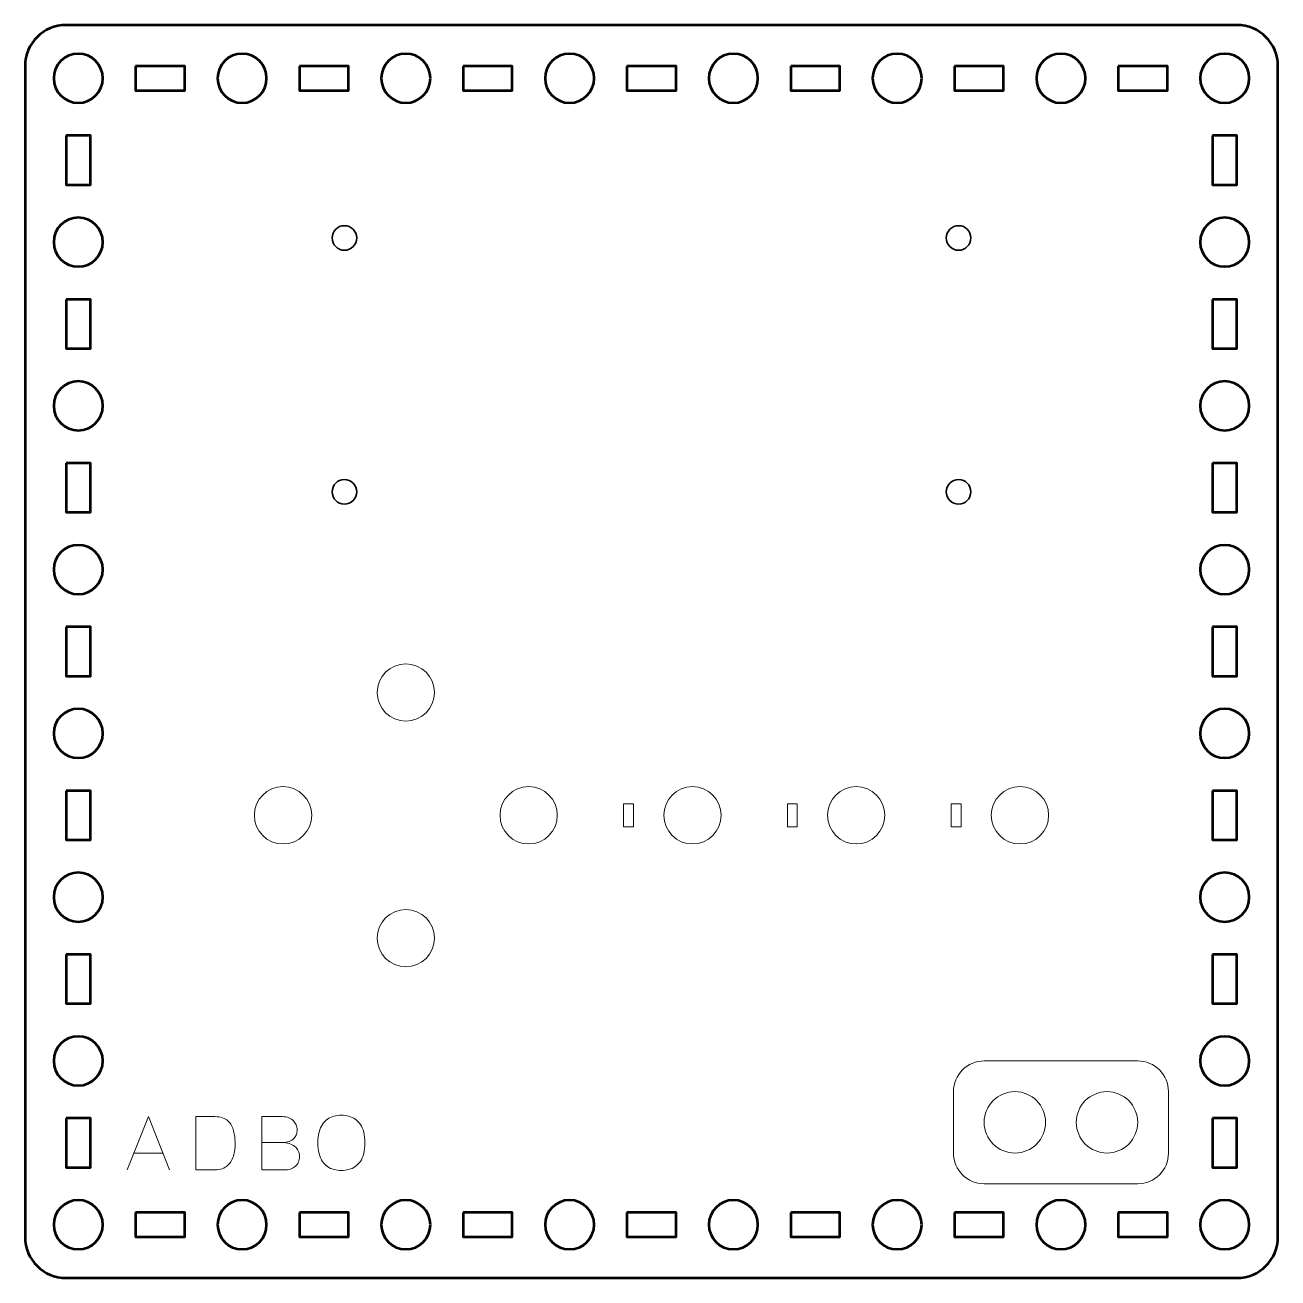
# Model space of a CAD drawing. Header units: centimetres. Extents: x -64.7 to 31.2, y -38.5 to 7.
# Drawn here: x -3.15 to 12.15, y -22.5 to -7.2 of the extents above; entities that cross this region are included whole.
import ezdxf

# ---------------------------------------------------------------- set-up
doc = ezdxf.new("R2010")
doc.units = ezdxf.units.CM
doc.header["$MEASUREMENT"] = 0
doc.layers.add('Layer 1', color=7, linetype='Continuous')

msp = doc.modelspace()

# ---------------------------------------------------------------- linework, layer by layer
at = {"layer": 'Layer 1', "color": 250, "lineweight": 20}
for points in [[(4.16, -16.99), (4.28, -16.99), (4.28, -16.71), (4.16, -16.71), (4.16, -16.99)], [(6.16, -16.99), (6.28, -16.99), (6.28, -16.71), (6.16, -16.71), (6.16, -16.99)], [(8.16, -16.99), (8.28, -16.99), (8.28, -16.71), (8.16, -16.71), (8.16, -16.99)]]:
    msp.add_lwpolyline(points, close=True, dxfattribs=at)
for centre in [(1.5, -15.35), (0, -16.85), (3, -16.85), (5, -16.85), (7, -16.85), (9, -16.85), (1.5, -18.35)]:
    msp.add_ellipse(centre, major_axis=(0, 0.35), ratio=1, dxfattribs=at)
at = {"layer": 'Layer 1', "lineweight": 53}
for points, knots in [([(-2.64994, -7.19996), (-2.64994, -7.19996), (11.64994, -7.19996), (11.64994, -7.19996), (11.64994, -7.19996), (11.92708, -7.19996), (12.15004, -7.42306), (12.15004, -7.70006), (12.15004, -7.70006), (12.15004, -7.70006), (12.15004, -21.99994), (12.15004, -21.99994), (12.15004, -21.99994), (12.15004, -22.27708), (11.92708, -22.50004), (11.64994, -22.50004), (11.64994, -22.50004), (11.64994, -22.50004), (-2.64994, -22.50004), (-2.64994, -22.50004), (-2.64994, -22.50004), (-2.92694, -22.50004), (-3.15004, -22.27708), (-3.15004, -21.99994), (-3.15004, -21.99994), (-3.15004, -21.99994), (-3.15004, -7.70006), (-3.15004, -7.70006), (-3.15004, -7.70006), (-3.15004, -7.42306), (-2.92694, -7.19996), (-2.64994, -7.19996)], [0, 0, 0, 0, 0.125, 0.125, 0.125, 0.125, 0.25, 0.25, 0.25, 0.25, 0.375, 0.375, 0.375, 0.375, 0.5, 0.5, 0.5, 0.5, 0.625, 0.625, 0.625, 0.625, 0.75, 0.75, 0.75, 0.75, 0.875, 0.875, 0.875, 0.875, 1, 1, 1, 1]), ([(-2.20001, -7.84999), (-2.20001, -8.01576), (-2.33424, -8.14999), (-2.50001, -8.14999), (-2.50001, -8.14999), (-2.66567, -8.14999), (-2.80001, -8.01576), (-2.80001, -7.84999), (-2.80001, -7.84999), (-2.80001, -7.68432), (-2.66567, -7.54999), (-2.50001, -7.54999), (-2.50001, -7.54999), (-2.33424, -7.54999), (-2.20001, -7.68432), (-2.20001, -7.84999)], [0, 0, 0, 0, 0.25, 0.25, 0.25, 0.25, 0.5, 0.5, 0.5, 0.5, 0.75, 0.75, 0.75, 0.75, 1, 1, 1, 1]), ([(-0.19993, -7.84999), (-0.19993, -8.01576), (-0.33431, -8.14999), (-0.49994, -8.14999), (-0.49994, -8.14999), (-0.66571, -8.14999), (-0.79994, -8.01576), (-0.79994, -7.84999), (-0.79994, -7.84999), (-0.79994, -7.68432), (-0.66571, -7.54999), (-0.49994, -7.54999), (-0.49994, -7.54999), (-0.33431, -7.54999), (-0.19993, -7.68432), (-0.19993, -7.84999)], [0, 0, 0, 0, 0.25, 0.25, 0.25, 0.25, 0.5, 0.5, 0.5, 0.5, 0.75, 0.75, 0.75, 0.75, 1, 1, 1, 1]), ([(1.8, -7.84999), (1.8, -8.01576), (1.66566, -8.14999), (1.5, -8.14999), (1.5, -8.14999), (1.33437, -8.14999), (1.19999, -8.01576), (1.19999, -7.84999), (1.19999, -7.84999), (1.19999, -7.68432), (1.33437, -7.54999), (1.5, -7.54999), (1.5, -7.54999), (1.66566, -7.54999), (1.8, -7.68432), (1.8, -7.84999)], [0, 0, 0, 0, 0.25, 0.25, 0.25, 0.25, 0.5, 0.5, 0.5, 0.5, 0.75, 0.75, 0.75, 0.75, 1, 1, 1, 1]), ([(3.79997, -7.84999), (3.79997, -8.01576), (3.66573, -8.14999), (3.49996, -8.14999), (3.49996, -8.14999), (3.3343, -8.14999), (3.19996, -8.01576), (3.19996, -7.84999), (3.19996, -7.84999), (3.19996, -7.68432), (3.3343, -7.54999), (3.49996, -7.54999), (3.49996, -7.54999), (3.66573, -7.54999), (3.79997, -7.68432), (3.79997, -7.84999)], [0, 0, 0, 0, 0.25, 0.25, 0.25, 0.25, 0.5, 0.5, 0.5, 0.5, 0.75, 0.75, 0.75, 0.75, 1, 1, 1, 1]), ([(5.80004, -7.84999), (5.80004, -8.01576), (5.66567, -8.14999), (5.50004, -8.14999), (5.50004, -8.14999), (5.33427, -8.14999), (5.20004, -8.01576), (5.20004, -7.84999), (5.20004, -7.84999), (5.20004, -7.68432), (5.33427, -7.54999), (5.50004, -7.54999), (5.50004, -7.54999), (5.66567, -7.54999), (5.80004, -7.68432), (5.80004, -7.84999)], [0, 0, 0, 0, 0.25, 0.25, 0.25, 0.25, 0.5, 0.5, 0.5, 0.5, 0.75, 0.75, 0.75, 0.75, 1, 1, 1, 1]), ([(7.79997, -7.84999), (7.79997, -8.01576), (7.66563, -8.14999), (7.50001, -8.14999), (7.50001, -8.14999), (7.33434, -8.14999), (7.2, -8.01576), (7.2, -7.84999), (7.2, -7.84999), (7.2, -7.68432), (7.33434, -7.54999), (7.50001, -7.54999), (7.50001, -7.54999), (7.66563, -7.54999), (7.79997, -7.68432), (7.79997, -7.84999)], [0, 0, 0, 0, 0.25, 0.25, 0.25, 0.25, 0.5, 0.5, 0.5, 0.5, 0.75, 0.75, 0.75, 0.75, 1, 1, 1, 1]), ([(9.80008, -7.84999), (9.80008, -8.01576), (9.66571, -8.14999), (9.50008, -8.14999), (9.50008, -8.14999), (9.33431, -8.14999), (9.20008, -8.01576), (9.20008, -7.84999), (9.20008, -7.84999), (9.20008, -7.68432), (9.33431, -7.54999), (9.50008, -7.54999), (9.50008, -7.54999), (9.66571, -7.54999), (9.80008, -7.68432), (9.80008, -7.84999)], [0, 0, 0, 0, 0.25, 0.25, 0.25, 0.25, 0.5, 0.5, 0.5, 0.5, 0.75, 0.75, 0.75, 0.75, 1, 1, 1, 1]), ([(11.80001, -7.84999), (11.80001, -8.01576), (11.66568, -8.14999), (11.50001, -8.14999), (11.50001, -8.14999), (11.33438, -8.14999), (11.20001, -8.01576), (11.20001, -7.84999), (11.20001, -7.84999), (11.20001, -7.68432), (11.33438, -7.54999), (11.50001, -7.54999), (11.50001, -7.54999), (11.66568, -7.54999), (11.80001, -7.68432), (11.80001, -7.84999)], [0, 0, 0, 0, 0.25, 0.25, 0.25, 0.25, 0.5, 0.5, 0.5, 0.5, 0.75, 0.75, 0.75, 0.75, 1, 1, 1, 1]), ([(-1.79999, -7.70006), (-1.79999, -7.70006), (-1.19999, -7.70006), (-1.19999, -7.70006), (-1.19999, -7.70006), (-1.19999, -7.70006), (-1.19999, -8.00006), (-1.19999, -8.00006), (-1.19999, -8.00006), (-1.19999, -8.00006), (-1.79999, -8.00006), (-1.79999, -8.00006), (-1.79999, -8.00006), (-1.79999, -8.00006), (-1.79999, -7.70006), (-1.79999, -7.70006)], [0, 0, 0, 0, 0.25, 0.25, 0.25, 0.25, 0.5, 0.5, 0.5, 0.5, 0.75, 0.75, 0.75, 0.75, 1, 1, 1, 1]), ([(0.19997, -7.70006), (0.19997, -7.70006), (0.79998, -7.70006), (0.79998, -7.70006), (0.79998, -7.70006), (0.79998, -7.70006), (0.79998, -8.00006), (0.79998, -8.00006), (0.79998, -8.00006), (0.79998, -8.00006), (0.19997, -8.00006), (0.19997, -8.00006), (0.19997, -8.00006), (0.19997, -8.00006), (0.19997, -7.70006), (0.19997, -7.70006)], [0, 0, 0, 0, 0.25, 0.25, 0.25, 0.25, 0.5, 0.5, 0.5, 0.5, 0.75, 0.75, 0.75, 0.75, 1, 1, 1, 1]), ([(2.20005, -7.70006), (2.20005, -7.70006), (2.80005, -7.70006), (2.80005, -7.70006), (2.80005, -7.70006), (2.80005, -7.70006), (2.80005, -8.00006), (2.80005, -8.00006), (2.80005, -8.00006), (2.80005, -8.00006), (2.20005, -8.00006), (2.20005, -8.00006), (2.20005, -8.00006), (2.20005, -8.00006), (2.20005, -7.70006), (2.20005, -7.70006)], [0, 0, 0, 0, 0.25, 0.25, 0.25, 0.25, 0.5, 0.5, 0.5, 0.5, 0.75, 0.75, 0.75, 0.75, 1, 1, 1, 1]), ([(4.20002, -7.70006), (4.20002, -7.70006), (4.80002, -7.70006), (4.80002, -7.70006), (4.80002, -7.70006), (4.80002, -7.70006), (4.80002, -8.00006), (4.80002, -8.00006), (4.80002, -8.00006), (4.80002, -8.00006), (4.20002, -8.00006), (4.20002, -8.00006), (4.20002, -8.00006), (4.20002, -8.00006), (4.20002, -7.70006), (4.20002, -7.70006)], [0, 0, 0, 0, 0.25, 0.25, 0.25, 0.25, 0.5, 0.5, 0.5, 0.5, 0.75, 0.75, 0.75, 0.75, 1, 1, 1, 1]), ([(6.19995, -7.70006), (6.19995, -7.70006), (6.79995, -7.70006), (6.79995, -7.70006), (6.79995, -7.70006), (6.79995, -7.70006), (6.79995, -8.00006), (6.79995, -8.00006), (6.79995, -8.00006), (6.79995, -8.00006), (6.19995, -8.00006), (6.19995, -8.00006), (6.19995, -8.00006), (6.19995, -8.00006), (6.19995, -7.70006), (6.19995, -7.70006)], [0, 0, 0, 0, 0.25, 0.25, 0.25, 0.25, 0.5, 0.5, 0.5, 0.5, 0.75, 0.75, 0.75, 0.75, 1, 1, 1, 1]), ([(8.20002, -7.70006), (8.20002, -7.70006), (8.80003, -7.70006), (8.80003, -7.70006), (8.80003, -7.70006), (8.80003, -7.70006), (8.80003, -8.00006), (8.80003, -8.00006), (8.80003, -8.00006), (8.80003, -8.00006), (8.20002, -8.00006), (8.20002, -8.00006), (8.20002, -8.00006), (8.20002, -8.00006), (8.20002, -7.70006), (8.20002, -7.70006)], [0, 0, 0, 0, 0.25, 0.25, 0.25, 0.25, 0.5, 0.5, 0.5, 0.5, 0.75, 0.75, 0.75, 0.75, 1, 1, 1, 1]), ([(10.19999, -7.70006), (10.19999, -7.70006), (10.79999, -7.70006), (10.79999, -7.70006), (10.79999, -7.70006), (10.79999, -7.70006), (10.79999, -8.00006), (10.79999, -8.00006), (10.79999, -8.00006), (10.79999, -8.00006), (10.19999, -8.00006), (10.19999, -8.00006), (10.19999, -8.00006), (10.19999, -8.00006), (10.19999, -7.70006), (10.19999, -7.70006)], [0, 0, 0, 0, 0.25, 0.25, 0.25, 0.25, 0.5, 0.5, 0.5, 0.5, 0.75, 0.75, 0.75, 0.75, 1, 1, 1, 1]), ([(-2.64994, -8.55001), (-2.64994, -8.55001), (-2.34994, -8.55001), (-2.34994, -8.55001), (-2.34994, -8.55001), (-2.34994, -8.55001), (-2.34994, -9.15001), (-2.34994, -9.15001), (-2.34994, -9.15001), (-2.34994, -9.15001), (-2.64994, -9.15001), (-2.64994, -9.15001), (-2.64994, -9.15001), (-2.64994, -9.15001), (-2.64994, -8.55001), (-2.64994, -8.55001)], [0, 0, 0, 0, 0.25, 0.25, 0.25, 0.25, 0.5, 0.5, 0.5, 0.5, 0.75, 0.75, 0.75, 0.75, 1, 1, 1, 1]), ([(11.34994, -8.55001), (11.34994, -8.55001), (11.64994, -8.55001), (11.64994, -8.55001), (11.64994, -8.55001), (11.64994, -8.55001), (11.64994, -9.15001), (11.64994, -9.15001), (11.64994, -9.15001), (11.64994, -9.15001), (11.34994, -9.15001), (11.34994, -9.15001), (11.34994, -9.15001), (11.34994, -9.15001), (11.34994, -8.55001), (11.34994, -8.55001)], [0, 0, 0, 0, 0.25, 0.25, 0.25, 0.25, 0.5, 0.5, 0.5, 0.5, 0.75, 0.75, 0.75, 0.75, 1, 1, 1, 1]), ([(-2.20001, -9.85006), (-2.20001, -10.01569), (-2.33424, -10.15006), (-2.50001, -10.15006), (-2.50001, -10.15006), (-2.66567, -10.15006), (-2.80001, -10.01569), (-2.80001, -9.85006), (-2.80001, -9.85006), (-2.80001, -9.68429), (-2.66567, -9.55006), (-2.50001, -9.55006), (-2.50001, -9.55006), (-2.33424, -9.55006), (-2.20001, -9.68429), (-2.20001, -9.85006)], [0, 0, 0, 0, 0.25, 0.25, 0.25, 0.25, 0.5, 0.5, 0.5, 0.5, 0.75, 0.75, 0.75, 0.75, 1, 1, 1, 1]), ([(11.80001, -9.85006), (11.80001, -10.01569), (11.66568, -10.15006), (11.50001, -10.15006), (11.50001, -10.15006), (11.33438, -10.15006), (11.20001, -10.01569), (11.20001, -9.85006), (11.20001, -9.85006), (11.20001, -9.68429), (11.33438, -9.55006), (11.50001, -9.55006), (11.50001, -9.55006), (11.66568, -9.55006), (11.80001, -9.68429), (11.80001, -9.85006)], [0, 0, 0, 0, 0.25, 0.25, 0.25, 0.25, 0.5, 0.5, 0.5, 0.5, 0.75, 0.75, 0.75, 0.75, 1, 1, 1, 1]), ([(-2.64994, -10.54997), (-2.64994, -10.54997), (-2.34994, -10.54997), (-2.34994, -10.54997), (-2.34994, -10.54997), (-2.34994, -10.54997), (-2.34994, -11.14998), (-2.34994, -11.14998), (-2.34994, -11.14998), (-2.34994, -11.14998), (-2.64994, -11.14998), (-2.64994, -11.14998), (-2.64994, -11.14998), (-2.64994, -11.14998), (-2.64994, -10.54997), (-2.64994, -10.54997)], [0, 0, 0, 0, 0.25, 0.25, 0.25, 0.25, 0.5, 0.5, 0.5, 0.5, 0.75, 0.75, 0.75, 0.75, 1, 1, 1, 1]), ([(11.34994, -10.54997), (11.34994, -10.54997), (11.64994, -10.54997), (11.64994, -10.54997), (11.64994, -10.54997), (11.64994, -10.54997), (11.64994, -11.14998), (11.64994, -11.14998), (11.64994, -11.14998), (11.64994, -11.14998), (11.34994, -11.14998), (11.34994, -11.14998), (11.34994, -11.14998), (11.34994, -11.14998), (11.34994, -10.54997), (11.34994, -10.54997)], [0, 0, 0, 0, 0.25, 0.25, 0.25, 0.25, 0.5, 0.5, 0.5, 0.5, 0.75, 0.75, 0.75, 0.75, 1, 1, 1, 1]), ([(-2.20001, -11.85), (-2.20001, -12.01566), (-2.33424, -12.15), (-2.50001, -12.15), (-2.50001, -12.15), (-2.66567, -12.15), (-2.80001, -12.01566), (-2.80001, -11.85), (-2.80001, -11.85), (-2.80001, -11.68437), (-2.66567, -11.54999), (-2.50001, -11.54999), (-2.50001, -11.54999), (-2.33424, -11.54999), (-2.20001, -11.68437), (-2.20001, -11.85)], [0, 0, 0, 0, 0.25, 0.25, 0.25, 0.25, 0.5, 0.5, 0.5, 0.5, 0.75, 0.75, 0.75, 0.75, 1, 1, 1, 1]), ([(11.80001, -11.85), (11.80001, -12.01566), (11.66568, -12.15), (11.50001, -12.15), (11.50001, -12.15), (11.33438, -12.15), (11.20001, -12.01566), (11.20001, -11.85), (11.20001, -11.85), (11.20001, -11.68437), (11.33438, -11.54999), (11.50001, -11.54999), (11.50001, -11.54999), (11.66568, -11.54999), (11.80001, -11.68437), (11.80001, -11.85)], [0, 0, 0, 0, 0.25, 0.25, 0.25, 0.25, 0.5, 0.5, 0.5, 0.5, 0.75, 0.75, 0.75, 0.75, 1, 1, 1, 1]), ([(-2.64994, -12.55005), (-2.64994, -12.55005), (-2.34994, -12.55005), (-2.34994, -12.55005), (-2.34994, -12.55005), (-2.34994, -12.55005), (-2.34994, -13.15005), (-2.34994, -13.15005), (-2.34994, -13.15005), (-2.34994, -13.15005), (-2.64994, -13.15005), (-2.64994, -13.15005), (-2.64994, -13.15005), (-2.64994, -13.15005), (-2.64994, -12.55005), (-2.64994, -12.55005)], [0, 0, 0, 0, 0.25, 0.25, 0.25, 0.25, 0.5, 0.5, 0.5, 0.5, 0.75, 0.75, 0.75, 0.75, 1, 1, 1, 1]), ([(11.34994, -12.55005), (11.34994, -12.55005), (11.64994, -12.55005), (11.64994, -12.55005), (11.64994, -12.55005), (11.64994, -12.55005), (11.64994, -13.15005), (11.64994, -13.15005), (11.64994, -13.15005), (11.64994, -13.15005), (11.34994, -13.15005), (11.34994, -13.15005), (11.34994, -13.15005), (11.34994, -13.15005), (11.34994, -12.55005), (11.34994, -12.55005)], [0, 0, 0, 0, 0.25, 0.25, 0.25, 0.25, 0.5, 0.5, 0.5, 0.5, 0.75, 0.75, 0.75, 0.75, 1, 1, 1, 1]), ([(-2.20001, -13.84996), (-2.20001, -14.01573), (-2.33424, -14.14997), (-2.50001, -14.14997), (-2.50001, -14.14997), (-2.66567, -14.14997), (-2.80001, -14.01573), (-2.80001, -13.84996), (-2.80001, -13.84996), (-2.80001, -13.6843), (-2.66567, -13.54996), (-2.50001, -13.54996), (-2.50001, -13.54996), (-2.33424, -13.54996), (-2.20001, -13.6843), (-2.20001, -13.84996)], [0, 0, 0, 0, 0.25, 0.25, 0.25, 0.25, 0.5, 0.5, 0.5, 0.5, 0.75, 0.75, 0.75, 0.75, 1, 1, 1, 1]), ([(11.80001, -13.84996), (11.80001, -14.01573), (11.66568, -14.14997), (11.50001, -14.14997), (11.50001, -14.14997), (11.33438, -14.14997), (11.20001, -14.01573), (11.20001, -13.84996), (11.20001, -13.84996), (11.20001, -13.6843), (11.33438, -13.54996), (11.50001, -13.54996), (11.50001, -13.54996), (11.66568, -13.54996), (11.80001, -13.6843), (11.80001, -13.84996)], [0, 0, 0, 0, 0.25, 0.25, 0.25, 0.25, 0.5, 0.5, 0.5, 0.5, 0.75, 0.75, 0.75, 0.75, 1, 1, 1, 1]), ([(-2.64994, -14.55002), (-2.64994, -14.55002), (-2.34994, -14.55002), (-2.34994, -14.55002), (-2.34994, -14.55002), (-2.34994, -14.55002), (-2.34994, -15.15002), (-2.34994, -15.15002), (-2.34994, -15.15002), (-2.34994, -15.15002), (-2.64994, -15.15002), (-2.64994, -15.15002), (-2.64994, -15.15002), (-2.64994, -15.15002), (-2.64994, -14.55002), (-2.64994, -14.55002)], [0, 0, 0, 0, 0.25, 0.25, 0.25, 0.25, 0.5, 0.5, 0.5, 0.5, 0.75, 0.75, 0.75, 0.75, 1, 1, 1, 1]), ([(11.34994, -14.55002), (11.34994, -14.55002), (11.64994, -14.55002), (11.64994, -14.55002), (11.64994, -14.55002), (11.64994, -14.55002), (11.64994, -15.15002), (11.64994, -15.15002), (11.64994, -15.15002), (11.64994, -15.15002), (11.34994, -15.15002), (11.34994, -15.15002), (11.34994, -15.15002), (11.34994, -15.15002), (11.34994, -14.55002), (11.34994, -14.55002)], [0, 0, 0, 0, 0.25, 0.25, 0.25, 0.25, 0.5, 0.5, 0.5, 0.5, 0.75, 0.75, 0.75, 0.75, 1, 1, 1, 1]), ([(-2.20001, -15.85004), (-2.20001, -16.01567), (-2.33424, -16.15004), (-2.50001, -16.15004), (-2.50001, -16.15004), (-2.66567, -16.15004), (-2.80001, -16.01567), (-2.80001, -15.85004), (-2.80001, -15.85004), (-2.80001, -15.68427), (-2.66567, -15.55003), (-2.50001, -15.55003), (-2.50001, -15.55003), (-2.33424, -15.55003), (-2.20001, -15.68427), (-2.20001, -15.85004)], [0, 0, 0, 0, 0.25, 0.25, 0.25, 0.25, 0.5, 0.5, 0.5, 0.5, 0.75, 0.75, 0.75, 0.75, 1, 1, 1, 1]), ([(11.80001, -15.85004), (11.80001, -16.01567), (11.66568, -16.15004), (11.50001, -16.15004), (11.50001, -16.15004), (11.33438, -16.15004), (11.20001, -16.01567), (11.20001, -15.85004), (11.20001, -15.85004), (11.20001, -15.68427), (11.33438, -15.55003), (11.50001, -15.55003), (11.50001, -15.55003), (11.66568, -15.55003), (11.80001, -15.68427), (11.80001, -15.85004)], [0, 0, 0, 0, 0.25, 0.25, 0.25, 0.25, 0.5, 0.5, 0.5, 0.5, 0.75, 0.75, 0.75, 0.75, 1, 1, 1, 1]), ([(-2.64994, -16.54995), (-2.64994, -16.54995), (-2.34994, -16.54995), (-2.34994, -16.54995), (-2.34994, -16.54995), (-2.34994, -16.54995), (-2.34994, -17.14995), (-2.34994, -17.14995), (-2.34994, -17.14995), (-2.34994, -17.14995), (-2.64994, -17.14995), (-2.64994, -17.14995), (-2.64994, -17.14995), (-2.64994, -17.14995), (-2.64994, -16.54995), (-2.64994, -16.54995)], [0, 0, 0, 0, 0.25, 0.25, 0.25, 0.25, 0.5, 0.5, 0.5, 0.5, 0.75, 0.75, 0.75, 0.75, 1, 1, 1, 1]), ([(11.34994, -16.54995), (11.34994, -16.54995), (11.64994, -16.54995), (11.64994, -16.54995), (11.64994, -16.54995), (11.64994, -16.54995), (11.64994, -17.14995), (11.64994, -17.14995), (11.64994, -17.14995), (11.64994, -17.14995), (11.34994, -17.14995), (11.34994, -17.14995), (11.34994, -17.14995), (11.34994, -17.14995), (11.34994, -16.54995), (11.34994, -16.54995)], [0, 0, 0, 0, 0.25, 0.25, 0.25, 0.25, 0.5, 0.5, 0.5, 0.5, 0.75, 0.75, 0.75, 0.75, 1, 1, 1, 1]), ([(-2.20001, -17.85), (-2.20001, -18.01563), (-2.33424, -18.14997), (-2.50001, -18.14997), (-2.50001, -18.14997), (-2.66567, -18.14997), (-2.80001, -18.01563), (-2.80001, -17.85), (-2.80001, -17.85), (-2.80001, -17.68434), (-2.66567, -17.55), (-2.50001, -17.55), (-2.50001, -17.55), (-2.33424, -17.55), (-2.20001, -17.68434), (-2.20001, -17.85)], [0, 0, 0, 0, 0.25, 0.25, 0.25, 0.25, 0.5, 0.5, 0.5, 0.5, 0.75, 0.75, 0.75, 0.75, 1, 1, 1, 1]), ([(11.80001, -17.85), (11.80001, -18.01563), (11.66568, -18.14997), (11.50001, -18.14997), (11.50001, -18.14997), (11.33438, -18.14997), (11.20001, -18.01563), (11.20001, -17.85), (11.20001, -17.85), (11.20001, -17.68434), (11.33438, -17.55), (11.50001, -17.55), (11.50001, -17.55), (11.66568, -17.55), (11.80001, -17.68434), (11.80001, -17.85)], [0, 0, 0, 0, 0.25, 0.25, 0.25, 0.25, 0.5, 0.5, 0.5, 0.5, 0.75, 0.75, 0.75, 0.75, 1, 1, 1, 1]), ([(-2.64994, -18.55002), (-2.64994, -18.55002), (-2.34994, -18.55002), (-2.34994, -18.55002), (-2.34994, -18.55002), (-2.34994, -18.55002), (-2.34994, -19.15003), (-2.34994, -19.15003), (-2.34994, -19.15003), (-2.34994, -19.15003), (-2.64994, -19.15003), (-2.64994, -19.15003), (-2.64994, -19.15003), (-2.64994, -19.15003), (-2.64994, -18.55002), (-2.64994, -18.55002)], [0, 0, 0, 0, 0.25, 0.25, 0.25, 0.25, 0.5, 0.5, 0.5, 0.5, 0.75, 0.75, 0.75, 0.75, 1, 1, 1, 1]), ([(11.34994, -18.55002), (11.34994, -18.55002), (11.64994, -18.55002), (11.64994, -18.55002), (11.64994, -18.55002), (11.64994, -18.55002), (11.64994, -19.15003), (11.64994, -19.15003), (11.64994, -19.15003), (11.64994, -19.15003), (11.34994, -19.15003), (11.34994, -19.15003), (11.34994, -19.15003), (11.34994, -19.15003), (11.34994, -18.55002), (11.34994, -18.55002)], [0, 0, 0, 0, 0.25, 0.25, 0.25, 0.25, 0.5, 0.5, 0.5, 0.5, 0.75, 0.75, 0.75, 0.75, 1, 1, 1, 1]), ([(-2.20001, -19.85008), (-2.20001, -20.01571), (-2.33424, -20.15008), (-2.50001, -20.15008), (-2.50001, -20.15008), (-2.66567, -20.15008), (-2.80001, -20.01571), (-2.80001, -19.85008), (-2.80001, -19.85008), (-2.80001, -19.68431), (-2.66567, -19.55008), (-2.50001, -19.55008), (-2.50001, -19.55008), (-2.33424, -19.55008), (-2.20001, -19.68431), (-2.20001, -19.85008)], [0, 0, 0, 0, 0.25, 0.25, 0.25, 0.25, 0.5, 0.5, 0.5, 0.5, 0.75, 0.75, 0.75, 0.75, 1, 1, 1, 1]), ([(11.80001, -19.85008), (11.80001, -20.01571), (11.66568, -20.15008), (11.50001, -20.15008), (11.50001, -20.15008), (11.33438, -20.15008), (11.20001, -20.01571), (11.20001, -19.85008), (11.20001, -19.85008), (11.20001, -19.68431), (11.33438, -19.55008), (11.50001, -19.55008), (11.50001, -19.55008), (11.66568, -19.55008), (11.80001, -19.68431), (11.80001, -19.85008)], [0, 0, 0, 0, 0.25, 0.25, 0.25, 0.25, 0.5, 0.5, 0.5, 0.5, 0.75, 0.75, 0.75, 0.75, 1, 1, 1, 1]), ([(-2.64994, -20.54999), (-2.64994, -20.54999), (-2.34994, -20.54999), (-2.34994, -20.54999), (-2.34994, -20.54999), (-2.34994, -20.54999), (-2.34994, -21.14999), (-2.34994, -21.14999), (-2.34994, -21.14999), (-2.34994, -21.14999), (-2.64994, -21.14999), (-2.64994, -21.14999), (-2.64994, -21.14999), (-2.64994, -21.14999), (-2.64994, -20.54999), (-2.64994, -20.54999)], [0, 0, 0, 0, 0.25, 0.25, 0.25, 0.25, 0.5, 0.5, 0.5, 0.5, 0.75, 0.75, 0.75, 0.75, 1, 1, 1, 1]), ([(11.34994, -20.54999), (11.34994, -20.54999), (11.64994, -20.54999), (11.64994, -20.54999), (11.64994, -20.54999), (11.64994, -20.54999), (11.64994, -21.14999), (11.64994, -21.14999), (11.64994, -21.14999), (11.64994, -21.14999), (11.34994, -21.14999), (11.34994, -21.14999), (11.34994, -21.14999), (11.34994, -21.14999), (11.34994, -20.54999), (11.34994, -20.54999)], [0, 0, 0, 0, 0.25, 0.25, 0.25, 0.25, 0.5, 0.5, 0.5, 0.5, 0.75, 0.75, 0.75, 0.75, 1, 1, 1, 1]), ([(-2.20001, -21.85001), (-2.20001, -22.01567), (-2.33424, -22.15001), (-2.50001, -22.15001), (-2.50001, -22.15001), (-2.66567, -22.15001), (-2.80001, -22.01567), (-2.80001, -21.85001), (-2.80001, -21.85001), (-2.80001, -21.68438), (-2.66567, -21.55001), (-2.50001, -21.55001), (-2.50001, -21.55001), (-2.33424, -21.55001), (-2.20001, -21.68438), (-2.20001, -21.85001)], [0, 0, 0, 0, 0.25, 0.25, 0.25, 0.25, 0.5, 0.5, 0.5, 0.5, 0.75, 0.75, 0.75, 0.75, 1, 1, 1, 1]), ([(-0.19993, -21.85001), (-0.19993, -22.01567), (-0.33431, -22.15001), (-0.49994, -22.15001), (-0.49994, -22.15001), (-0.66571, -22.15001), (-0.79994, -22.01567), (-0.79994, -21.85001), (-0.79994, -21.85001), (-0.79994, -21.68438), (-0.66571, -21.55001), (-0.49994, -21.55001), (-0.49994, -21.55001), (-0.33431, -21.55001), (-0.19993, -21.68438), (-0.19993, -21.85001)], [0, 0, 0, 0, 0.25, 0.25, 0.25, 0.25, 0.5, 0.5, 0.5, 0.5, 0.75, 0.75, 0.75, 0.75, 1, 1, 1, 1]), ([(1.8, -21.85001), (1.8, -22.01567), (1.66566, -22.15001), (1.5, -22.15001), (1.5, -22.15001), (1.33437, -22.15001), (1.19999, -22.01567), (1.19999, -21.85001), (1.19999, -21.85001), (1.19999, -21.68438), (1.33437, -21.55001), (1.5, -21.55001), (1.5, -21.55001), (1.66566, -21.55001), (1.8, -21.68438), (1.8, -21.85001)], [0, 0, 0, 0, 0.25, 0.25, 0.25, 0.25, 0.5, 0.5, 0.5, 0.5, 0.75, 0.75, 0.75, 0.75, 1, 1, 1, 1]), ([(3.79997, -21.85001), (3.79997, -22.01567), (3.66573, -22.15001), (3.49996, -22.15001), (3.49996, -22.15001), (3.3343, -22.15001), (3.19996, -22.01567), (3.19996, -21.85001), (3.19996, -21.85001), (3.19996, -21.68438), (3.3343, -21.55001), (3.49996, -21.55001), (3.49996, -21.55001), (3.66573, -21.55001), (3.79997, -21.68438), (3.79997, -21.85001)], [0, 0, 0, 0, 0.25, 0.25, 0.25, 0.25, 0.5, 0.5, 0.5, 0.5, 0.75, 0.75, 0.75, 0.75, 1, 1, 1, 1]), ([(5.80004, -21.85001), (5.80004, -22.01567), (5.66567, -22.15001), (5.50004, -22.15001), (5.50004, -22.15001), (5.33427, -22.15001), (5.20004, -22.01567), (5.20004, -21.85001), (5.20004, -21.85001), (5.20004, -21.68438), (5.33427, -21.55001), (5.50004, -21.55001), (5.50004, -21.55001), (5.66567, -21.55001), (5.80004, -21.68438), (5.80004, -21.85001)], [0, 0, 0, 0, 0.25, 0.25, 0.25, 0.25, 0.5, 0.5, 0.5, 0.5, 0.75, 0.75, 0.75, 0.75, 1, 1, 1, 1]), ([(7.79997, -21.85001), (7.79997, -22.01567), (7.66563, -22.15001), (7.50001, -22.15001), (7.50001, -22.15001), (7.33434, -22.15001), (7.2, -22.01567), (7.2, -21.85001), (7.2, -21.85001), (7.2, -21.68438), (7.33434, -21.55001), (7.50001, -21.55001), (7.50001, -21.55001), (7.66563, -21.55001), (7.79997, -21.68438), (7.79997, -21.85001)], [0, 0, 0, 0, 0.25, 0.25, 0.25, 0.25, 0.5, 0.5, 0.5, 0.5, 0.75, 0.75, 0.75, 0.75, 1, 1, 1, 1]), ([(9.80008, -21.85001), (9.80008, -22.01567), (9.66571, -22.15001), (9.50008, -22.15001), (9.50008, -22.15001), (9.33431, -22.15001), (9.20008, -22.01567), (9.20008, -21.85001), (9.20008, -21.85001), (9.20008, -21.68438), (9.33431, -21.55001), (9.50008, -21.55001), (9.50008, -21.55001), (9.66571, -21.55001), (9.80008, -21.68438), (9.80008, -21.85001)], [0, 0, 0, 0, 0.25, 0.25, 0.25, 0.25, 0.5, 0.5, 0.5, 0.5, 0.75, 0.75, 0.75, 0.75, 1, 1, 1, 1]), ([(11.80001, -21.85001), (11.80001, -22.01567), (11.66568, -22.15001), (11.50001, -22.15001), (11.50001, -22.15001), (11.33438, -22.15001), (11.20001, -22.01567), (11.20001, -21.85001), (11.20001, -21.85001), (11.20001, -21.68438), (11.33438, -21.55001), (11.50001, -21.55001), (11.50001, -21.55001), (11.66568, -21.55001), (11.80001, -21.68438), (11.80001, -21.85001)], [0, 0, 0, 0, 0.25, 0.25, 0.25, 0.25, 0.5, 0.5, 0.5, 0.5, 0.75, 0.75, 0.75, 0.75, 1, 1, 1, 1]), ([(-1.79999, -21.69994), (-1.79999, -21.69994), (-1.19999, -21.69994), (-1.19999, -21.69994), (-1.19999, -21.69994), (-1.19999, -21.69994), (-1.19999, -21.99994), (-1.19999, -21.99994), (-1.19999, -21.99994), (-1.19999, -21.99994), (-1.79999, -21.99994), (-1.79999, -21.99994), (-1.79999, -21.99994), (-1.79999, -21.99994), (-1.79999, -21.69994), (-1.79999, -21.69994)], [0, 0, 0, 0, 0.25, 0.25, 0.25, 0.25, 0.5, 0.5, 0.5, 0.5, 0.75, 0.75, 0.75, 0.75, 1, 1, 1, 1]), ([(0.19997, -21.69994), (0.19997, -21.69994), (0.79998, -21.69994), (0.79998, -21.69994), (0.79998, -21.69994), (0.79998, -21.69994), (0.79998, -21.99994), (0.79998, -21.99994), (0.79998, -21.99994), (0.79998, -21.99994), (0.19997, -21.99994), (0.19997, -21.99994), (0.19997, -21.99994), (0.19997, -21.99994), (0.19997, -21.69994), (0.19997, -21.69994)], [0, 0, 0, 0, 0.25, 0.25, 0.25, 0.25, 0.5, 0.5, 0.5, 0.5, 0.75, 0.75, 0.75, 0.75, 1, 1, 1, 1]), ([(2.20005, -21.69994), (2.20005, -21.69994), (2.80005, -21.69994), (2.80005, -21.69994), (2.80005, -21.69994), (2.80005, -21.69994), (2.80005, -21.99994), (2.80005, -21.99994), (2.80005, -21.99994), (2.80005, -21.99994), (2.20005, -21.99994), (2.20005, -21.99994), (2.20005, -21.99994), (2.20005, -21.99994), (2.20005, -21.69994), (2.20005, -21.69994)], [0, 0, 0, 0, 0.25, 0.25, 0.25, 0.25, 0.5, 0.5, 0.5, 0.5, 0.75, 0.75, 0.75, 0.75, 1, 1, 1, 1]), ([(4.20002, -21.69994), (4.20002, -21.69994), (4.80002, -21.69994), (4.80002, -21.69994), (4.80002, -21.69994), (4.80002, -21.69994), (4.80002, -21.99994), (4.80002, -21.99994), (4.80002, -21.99994), (4.80002, -21.99994), (4.20002, -21.99994), (4.20002, -21.99994), (4.20002, -21.99994), (4.20002, -21.99994), (4.20002, -21.69994), (4.20002, -21.69994)], [0, 0, 0, 0, 0.25, 0.25, 0.25, 0.25, 0.5, 0.5, 0.5, 0.5, 0.75, 0.75, 0.75, 0.75, 1, 1, 1, 1]), ([(6.19995, -21.69994), (6.19995, -21.69994), (6.79995, -21.69994), (6.79995, -21.69994), (6.79995, -21.69994), (6.79995, -21.69994), (6.79995, -21.99994), (6.79995, -21.99994), (6.79995, -21.99994), (6.79995, -21.99994), (6.19995, -21.99994), (6.19995, -21.99994), (6.19995, -21.99994), (6.19995, -21.99994), (6.19995, -21.69994), (6.19995, -21.69994)], [0, 0, 0, 0, 0.25, 0.25, 0.25, 0.25, 0.5, 0.5, 0.5, 0.5, 0.75, 0.75, 0.75, 0.75, 1, 1, 1, 1]), ([(8.20002, -21.69994), (8.20002, -21.69994), (8.80003, -21.69994), (8.80003, -21.69994), (8.80003, -21.69994), (8.80003, -21.69994), (8.80003, -21.99994), (8.80003, -21.99994), (8.80003, -21.99994), (8.80003, -21.99994), (8.20002, -21.99994), (8.20002, -21.99994), (8.20002, -21.99994), (8.20002, -21.99994), (8.20002, -21.69994), (8.20002, -21.69994)], [0, 0, 0, 0, 0.25, 0.25, 0.25, 0.25, 0.5, 0.5, 0.5, 0.5, 0.75, 0.75, 0.75, 0.75, 1, 1, 1, 1]), ([(10.19999, -21.69994), (10.19999, -21.69994), (10.79999, -21.69994), (10.79999, -21.69994), (10.79999, -21.69994), (10.79999, -21.69994), (10.79999, -21.99994), (10.79999, -21.99994), (10.79999, -21.99994), (10.79999, -21.99994), (10.19999, -21.99994), (10.19999, -21.99994), (10.19999, -21.99994), (10.19999, -21.99994), (10.19999, -21.69994), (10.19999, -21.69994)], [0, 0, 0, 0, 0.25, 0.25, 0.25, 0.25, 0.5, 0.5, 0.5, 0.5, 0.75, 0.75, 0.75, 0.75, 1, 1, 1, 1])]:
    msp.add_open_spline(points, degree=3, knots=knots, dxfattribs=at)
at = {"layer": 'Layer 1', "color": 250, "lineweight": 35}
for points in [[(0.75, -9.65), (0.83262, -9.65), (0.9, -9.71738), (0.9, -9.8), (0.9, -9.8), (0.9, -9.88262), (0.83262, -9.95), (0.75, -9.95), (0.75, -9.95), (0.66738, -9.95), (0.6, -9.88262), (0.6, -9.8), (0.6, -9.8), (0.6, -9.71738), (0.66738, -9.65), (0.75, -9.65)], [(8.25, -9.65), (8.33262, -9.65), (8.4, -9.71738), (8.4, -9.8), (8.4, -9.8), (8.4, -9.88262), (8.33262, -9.95), (8.25, -9.95), (8.25, -9.95), (8.16738, -9.95), (8.1, -9.88262), (8.1, -9.8), (8.1, -9.8), (8.1, -9.71738), (8.16738, -9.65), (8.25, -9.65)], [(0.75, -12.75), (0.83262, -12.75), (0.9, -12.81738), (0.9, -12.9), (0.9, -12.9), (0.9, -12.98262), (0.83262, -13.05), (0.75, -13.05), (0.75, -13.05), (0.66738, -13.05), (0.6, -12.98262), (0.6, -12.9), (0.6, -12.9), (0.6, -12.81738), (0.66738, -12.75), (0.75, -12.75)], [(8.25, -12.75), (8.33262, -12.75), (8.4, -12.81738), (8.4, -12.9), (8.4, -12.9), (8.4, -12.98262), (8.33262, -13.05), (8.25, -13.05), (8.25, -13.05), (8.16738, -13.05), (8.1, -12.98262), (8.1, -12.9), (8.1, -12.9), (8.1, -12.81738), (8.16738, -12.75), (8.25, -12.75)]]:
    msp.add_open_spline(points, degree=3, knots=[0, 0, 0, 0, 0.25, 0.25, 0.25, 0.25, 0.5, 0.5, 0.5, 0.5, 0.75, 0.75, 0.75, 0.75, 1, 1, 1, 1], dxfattribs=at)
at = {"layer": 'Layer 1', "color": 235, "lineweight": 9}
for points, knots in [([(8.5625, -19.85), (8.3555, -19.85), (8.1875, -20.018), (8.1875, -20.225), (8.1875, -20.225), (8.1875, -20.225), (8.1875, -20.975), (8.1875, -20.975), (8.1875, -20.975), (8.1875, -21.182), (8.3555, -21.35), (8.5625, -21.35), (8.5625, -21.35), (8.5625, -21.35), (10.4375, -21.35), (10.4375, -21.35), (10.4375, -21.35), (10.6445, -21.35), (10.8125, -21.182), (10.8125, -20.975), (10.8125, -20.975), (10.8125, -20.975), (10.8125, -20.225), (10.8125, -20.225), (10.8125, -20.225), (10.8125, -20.018), (10.6445, -19.85), (10.4375, -19.85), (10.4375, -19.85), (10.4375, -19.85), (8.5625, -19.85), (8.5625, -19.85)], [0, 0, 0, 0, 0.125, 0.125, 0.125, 0.125, 0.25, 0.25, 0.25, 0.25, 0.375, 0.375, 0.375, 0.375, 0.5, 0.5, 0.5, 0.5, 0.625, 0.625, 0.625, 0.625, 0.75, 0.75, 0.75, 0.75, 0.875, 0.875, 0.875, 0.875, 1, 1, 1, 1]), ([(8.9375, -20.22477), (9.1445, -20.22477), (9.3125, -20.39276), (9.3125, -20.59976), (9.3125, -20.59976), (9.3125, -20.80676), (9.1445, -20.97477), (8.9375, -20.97477), (8.9375, -20.97477), (8.7305, -20.97477), (8.5625, -20.80676), (8.5625, -20.59976), (8.5625, -20.59976), (8.5625, -20.39276), (8.7305, -20.22477), (8.9375, -20.22477)], [0, 0, 0, 0, 0.25, 0.25, 0.25, 0.25, 0.5, 0.5, 0.5, 0.5, 0.75, 0.75, 0.75, 0.75, 1, 1, 1, 1]), ([(10.0625, -20.22477), (10.2695, -20.22477), (10.4375, -20.39276), (10.4375, -20.59976), (10.4375, -20.59976), (10.4375, -20.80676), (10.2695, -20.97477), (10.0625, -20.97477), (10.0625, -20.97477), (9.8555, -20.97477), (9.6875, -20.80676), (9.6875, -20.59976), (9.6875, -20.59976), (9.6875, -20.39276), (9.8555, -20.22477), (10.0625, -20.22477)], [0, 0, 0, 0, 0.25, 0.25, 0.25, 0.25, 0.5, 0.5, 0.5, 0.5, 0.75, 0.75, 0.75, 0.75, 1, 1, 1, 1])]:
    msp.add_open_spline(points, degree=3, knots=knots, dxfattribs=at)
at = {"layer": 'Layer 1', "color": 30, "lineweight": 9}
for points, knots in [([(-1.9024, -21.18163), (-1.9024, -21.18163), (-1.64397, -20.53013), (-1.64397, -20.53013), (-1.64397, -20.53013), (-1.64397, -20.53013), (-1.38463, -21.18163), (-1.38463, -21.18163), (-1.38463, -21.18163), (-1.38463, -21.18163), (-1.64397, -20.53013), (-1.64397, -20.53013), (-1.64397, -20.53013), (-1.64397, -20.53013), (-1.9024, -21.18163), (-1.9024, -21.18163)], [0, 0, 0, 0, 0.25, 0.25, 0.25, 0.25, 0.5, 0.5, 0.5, 0.5, 0.75, 0.75, 0.75, 0.75, 1, 1, 1, 1]), ([(-1.06656, -21.18163), (-1.06656, -21.18163), (-1.06656, -20.53013), (-1.06656, -20.53013), (-1.06656, -20.53013), (-1.06656, -20.53013), (-0.83162, -20.53013), (-0.83162, -20.53013), (-0.83162, -20.53013), (-0.79593, -20.53028), (-0.76506, -20.53495), (-0.739, -20.54413), (-0.739, -20.54413), (-0.7131, -20.55332), (-0.69111, -20.56597), (-0.67334, -20.58193), (-0.67334, -20.58193), (-0.65542, -20.59805), (-0.64096, -20.61657), (-0.62966, -20.63736), (-0.62966, -20.63736), (-0.61837, -20.65829), (-0.60963, -20.68058), (-0.60346, -20.70422), (-0.60346, -20.70422), (-0.59729, -20.72772), (-0.59292, -20.75166), (-0.59021, -20.77591), (-0.59021, -20.77591), (-0.5875, -20.80016), (-0.58569, -20.82365), (-0.58494, -20.84639), (-0.58494, -20.84639), (-0.58388, -20.86913), (-0.58463, -20.89308), (-0.58704, -20.91823), (-0.58704, -20.91823), (-0.58945, -20.94338), (-0.59397, -20.96853), (-0.60075, -20.99353), (-0.60075, -20.99353), (-0.60738, -21.01853), (-0.61686, -21.04232), (-0.62906, -21.06476), (-0.62906, -21.06476), (-0.64111, -21.08735), (-0.65647, -21.10738), (-0.67485, -21.12485), (-0.67485, -21.12485), (-0.69337, -21.14232), (-0.71551, -21.15618), (-0.74141, -21.16627), (-0.74141, -21.16627), (-0.76731, -21.17636), (-0.79744, -21.18148), (-0.83162, -21.18163), (-0.83162, -21.18163), (-0.83162, -21.18163), (-1.06656, -21.18163), (-1.06656, -21.18163)], [0, 0, 0, 0, 0.06666667, 0.06666667, 0.06666667, 0.06666667, 0.13333333, 0.13333333, 0.13333333, 0.13333333, 0.2, 0.2, 0.2, 0.2, 0.26666667, 0.26666667, 0.26666667, 0.26666667, 0.33333333, 0.33333333, 0.33333333, 0.33333333, 0.4, 0.4, 0.4, 0.4, 0.46666667, 0.46666667, 0.46666667, 0.46666667, 0.53333333, 0.53333333, 0.53333333, 0.53333333, 0.6, 0.6, 0.6, 0.6, 0.66666667, 0.66666667, 0.66666667, 0.66666667, 0.73333333, 0.73333333, 0.73333333, 0.73333333, 0.8, 0.8, 0.8, 0.8, 0.86666667, 0.86666667, 0.86666667, 0.86666667, 0.93333333, 0.93333333, 0.93333333, 0.93333333, 1, 1, 1, 1]), ([(-1.06656, -21.18163), (-1.06656, -21.18163), (-1.06656, -20.53013), (-1.06656, -20.53013), (-1.06656, -20.53013), (-1.06656, -20.53013), (-0.83162, -20.53013), (-0.83162, -20.53013), (-0.83162, -20.53013), (-0.79593, -20.53028), (-0.76506, -20.53495), (-0.739, -20.54413), (-0.739, -20.54413), (-0.7131, -20.55332), (-0.69111, -20.56597), (-0.67334, -20.58193), (-0.67334, -20.58193), (-0.65542, -20.59805), (-0.64096, -20.61657), (-0.62966, -20.63736), (-0.62966, -20.63736), (-0.61837, -20.65829), (-0.60963, -20.68058), (-0.60346, -20.70422), (-0.60346, -20.70422), (-0.59729, -20.72772), (-0.59292, -20.75166), (-0.59021, -20.77591), (-0.59021, -20.77591), (-0.5875, -20.80016), (-0.58569, -20.82365), (-0.58494, -20.84639), (-0.58494, -20.84639), (-0.58388, -20.86913), (-0.58463, -20.89308), (-0.58704, -20.91823), (-0.58704, -20.91823), (-0.58945, -20.94338), (-0.59397, -20.96853), (-0.60075, -20.99353), (-0.60075, -20.99353), (-0.60738, -21.01853), (-0.61686, -21.04232), (-0.62906, -21.06476), (-0.62906, -21.06476), (-0.64111, -21.08735), (-0.65647, -21.10738), (-0.67485, -21.12485), (-0.67485, -21.12485), (-0.69337, -21.14232), (-0.71551, -21.15618), (-0.74141, -21.16627), (-0.74141, -21.16627), (-0.76731, -21.17636), (-0.79744, -21.18148), (-0.83162, -21.18163), (-0.83162, -21.18163), (-0.83162, -21.18163), (-1.06656, -21.18163), (-1.06656, -21.18163)], [0, 0, 0, 0, 0.06666667, 0.06666667, 0.06666667, 0.06666667, 0.13333333, 0.13333333, 0.13333333, 0.13333333, 0.2, 0.2, 0.2, 0.2, 0.26666667, 0.26666667, 0.26666667, 0.26666667, 0.33333333, 0.33333333, 0.33333333, 0.33333333, 0.4, 0.4, 0.4, 0.4, 0.46666667, 0.46666667, 0.46666667, 0.46666667, 0.53333333, 0.53333333, 0.53333333, 0.53333333, 0.6, 0.6, 0.6, 0.6, 0.66666667, 0.66666667, 0.66666667, 0.66666667, 0.73333333, 0.73333333, 0.73333333, 0.73333333, 0.8, 0.8, 0.8, 0.8, 0.86666667, 0.86666667, 0.86666667, 0.86666667, 0.93333333, 0.93333333, 0.93333333, 0.93333333, 1, 1, 1, 1]), ([(-0.25873, -20.84639), (-0.25873, -20.84639), (-0.00843, -20.84639), (-0.00843, -20.84639), (-0.00843, -20.84639), (0.0241, -20.84624), (0.05181, -20.84172), (0.07515, -20.83284), (0.07515, -20.83284), (0.09835, -20.8241), (0.11717, -20.8122), (0.13178, -20.79729), (0.13178, -20.79729), (0.14639, -20.78238), (0.15693, -20.76552), (0.16356, -20.74684), (0.16356, -20.74684), (0.17003, -20.72832), (0.17304, -20.70904), (0.17229, -20.68916), (0.17229, -20.68916), (0.17139, -20.66928), (0.16717, -20.65001), (0.15964, -20.63118), (0.15964, -20.63118), (0.15226, -20.61236), (0.14112, -20.59534), (0.12651, -20.58013), (0.12651, -20.58013), (0.1119, -20.56492), (0.09368, -20.55287), (0.07154, -20.54398), (0.07154, -20.54398), (0.0494, -20.53495), (0.02335, -20.53028), (-0.00662, -20.53013), (-0.00662, -20.53013), (-0.00662, -20.53013), (-0.25873, -20.53013), (-0.25873, -20.53013), (-0.25873, -20.53013), (-0.25873, -20.53013), (-0.25873, -21.18163), (-0.25873, -21.18163), (-0.25873, -21.18163), (-0.25873, -21.18163), (0.01868, -21.18163), (0.01868, -21.18163), (0.01868, -21.18163), (0.04458, -21.18163), (0.06868, -21.17786), (0.09097, -21.17049), (0.09097, -21.17049), (0.11326, -21.16296), (0.13268, -21.15226), (0.14955, -21.13796), (0.14955, -21.13796), (0.16627, -21.1238), (0.17937, -21.10663), (0.18871, -21.0863), (0.18871, -21.0863), (0.19804, -21.06597), (0.20286, -21.04293), (0.20301, -21.01717), (0.20301, -21.01717), (0.20241, -20.99127), (0.19699, -20.96793), (0.1866, -20.94699), (0.1866, -20.94699), (0.17621, -20.92606), (0.16175, -20.90814), (0.14308, -20.89308), (0.14308, -20.89308), (0.1244, -20.87817), (0.10211, -20.86657), (0.07651, -20.85859), (0.07651, -20.85859), (0.05091, -20.85061), (0.02259, -20.84654), (-0.00843, -20.84639), (-0.00843, -20.84639), (0.02259, -20.84654), (0.05091, -20.85061), (0.07651, -20.85859), (0.07651, -20.85859), (0.10211, -20.86657), (0.1244, -20.87817), (0.14308, -20.89308), (0.14308, -20.89308), (0.16175, -20.90814), (0.17621, -20.92606), (0.1866, -20.94699), (0.1866, -20.94699), (0.19699, -20.96793), (0.20241, -20.99127), (0.20301, -21.01717), (0.20301, -21.01717), (0.20286, -21.04293), (0.19804, -21.06597), (0.18871, -21.0863), (0.18871, -21.0863), (0.17937, -21.10663), (0.16627, -21.1238), (0.14955, -21.13796), (0.14955, -21.13796), (0.13268, -21.15226), (0.11326, -21.16296), (0.09097, -21.17049), (0.09097, -21.17049), (0.06868, -21.17786), (0.04458, -21.18163), (0.01868, -21.18163), (0.01868, -21.18163), (0.01868, -21.18163), (-0.25873, -21.18163), (-0.25873, -21.18163), (-0.25873, -21.18163), (-0.25873, -21.18163), (-0.25873, -20.53013), (-0.25873, -20.53013), (-0.25873, -20.53013), (-0.25873, -20.53013), (-0.00662, -20.53013), (-0.00662, -20.53013), (-0.00662, -20.53013), (0.02335, -20.53028), (0.0494, -20.53495), (0.07154, -20.54398), (0.07154, -20.54398), (0.09368, -20.55287), (0.1119, -20.56492), (0.12651, -20.58013), (0.12651, -20.58013), (0.14112, -20.59534), (0.15226, -20.61236), (0.15964, -20.63118), (0.15964, -20.63118), (0.16717, -20.65001), (0.17139, -20.66928), (0.17229, -20.68916), (0.17229, -20.68916), (0.17304, -20.70904), (0.17003, -20.72832), (0.16356, -20.74684), (0.16356, -20.74684), (0.15693, -20.76552), (0.14639, -20.78238), (0.13178, -20.79729), (0.13178, -20.79729), (0.11717, -20.8122), (0.09835, -20.8241), (0.07515, -20.83284), (0.07515, -20.83284), (0.05181, -20.84172), (0.0241, -20.84624), (-0.00843, -20.84639), (-0.00843, -20.84639), (-0.00843, -20.84639), (-0.25873, -20.84639), (-0.25873, -20.84639)], [0, 0, 0, 0, 0.025, 0.025, 0.025, 0.025, 0.05, 0.05, 0.05, 0.05, 0.075, 0.075, 0.075, 0.075, 0.1, 0.1, 0.1, 0.1, 0.125, 0.125, 0.125, 0.125, 0.15, 0.15, 0.15, 0.15, 0.175, 0.175, 0.175, 0.175, 0.2, 0.2, 0.2, 0.2, 0.225, 0.225, 0.225, 0.225, 0.25, 0.25, 0.25, 0.25, 0.275, 0.275, 0.275, 0.275, 0.3, 0.3, 0.3, 0.3, 0.325, 0.325, 0.325, 0.325, 0.35, 0.35, 0.35, 0.35, 0.375, 0.375, 0.375, 0.375, 0.4, 0.4, 0.4, 0.4, 0.425, 0.425, 0.425, 0.425, 0.45, 0.45, 0.45, 0.45, 0.475, 0.475, 0.475, 0.475, 0.5, 0.5, 0.5, 0.5, 0.525, 0.525, 0.525, 0.525, 0.55, 0.55, 0.55, 0.55, 0.575, 0.575, 0.575, 0.575, 0.6, 0.6, 0.6, 0.6, 0.625, 0.625, 0.625, 0.625, 0.65, 0.65, 0.65, 0.65, 0.675, 0.675, 0.675, 0.675, 0.7, 0.7, 0.7, 0.7, 0.725, 0.725, 0.725, 0.725, 0.75, 0.75, 0.75, 0.75, 0.775, 0.775, 0.775, 0.775, 0.8, 0.8, 0.8, 0.8, 0.825, 0.825, 0.825, 0.825, 0.85, 0.85, 0.85, 0.85, 0.875, 0.875, 0.875, 0.875, 0.9, 0.9, 0.9, 0.9, 0.925, 0.925, 0.925, 0.925, 0.95, 0.95, 0.95, 0.95, 0.975, 0.975, 0.975, 0.975, 1, 1, 1, 1]), ([(0.71265, -21.18705), (0.74442, -21.1872), (0.77455, -21.18344), (0.80331, -21.17606), (0.80331, -21.17606), (0.83192, -21.16853), (0.85813, -21.15678), (0.88207, -21.14052), (0.88207, -21.14052), (0.90602, -21.1244), (0.9268, -21.10317), (0.94442, -21.07696), (0.94442, -21.07696), (0.96204, -21.05076), (0.9756, -21.01898), (0.98524, -20.98163), (0.98524, -20.98163), (0.99503, -20.94428), (0.99985, -20.90076), (1, -20.85091), (1, -20.85091), (0.99985, -20.80106), (0.99503, -20.75754), (0.98524, -20.72004), (0.98524, -20.72004), (0.9756, -20.68254), (0.96204, -20.65061), (0.94442, -20.62425), (0.94442, -20.62425), (0.9268, -20.5979), (0.90602, -20.57651), (0.88207, -20.5601), (0.88207, -20.5601), (0.85813, -20.54368), (0.83192, -20.53178), (0.80331, -20.5241), (0.80331, -20.5241), (0.77455, -20.51657), (0.74442, -20.51281), (0.71265, -20.51296), (0.71265, -20.51296), (0.68087, -20.51281), (0.65075, -20.51657), (0.62199, -20.5241), (0.62199, -20.5241), (0.59337, -20.53178), (0.56717, -20.54368), (0.54322, -20.5601), (0.54322, -20.5601), (0.51928, -20.57651), (0.49849, -20.5979), (0.48087, -20.62425), (0.48087, -20.62425), (0.46325, -20.65061), (0.4497, -20.68254), (0.44006, -20.72004), (0.44006, -20.72004), (0.43027, -20.75754), (0.42545, -20.80106), (0.4253, -20.85091), (0.4253, -20.85091), (0.42545, -20.90076), (0.43027, -20.94428), (0.44006, -20.98163), (0.44006, -20.98163), (0.4497, -21.01898), (0.46325, -21.05076), (0.48087, -21.07696), (0.48087, -21.07696), (0.49849, -21.10317), (0.51928, -21.1244), (0.54322, -21.14052), (0.54322, -21.14052), (0.56717, -21.15678), (0.59337, -21.16853), (0.62199, -21.17606), (0.62199, -21.17606), (0.65075, -21.18344), (0.68087, -21.1872), (0.71265, -21.18705)], [0, 0, 0, 0, 0.05, 0.05, 0.05, 0.05, 0.1, 0.1, 0.1, 0.1, 0.15, 0.15, 0.15, 0.15, 0.2, 0.2, 0.2, 0.2, 0.25, 0.25, 0.25, 0.25, 0.3, 0.3, 0.3, 0.3, 0.35, 0.35, 0.35, 0.35, 0.4, 0.4, 0.4, 0.4, 0.45, 0.45, 0.45, 0.45, 0.5, 0.5, 0.5, 0.5, 0.55, 0.55, 0.55, 0.55, 0.6, 0.6, 0.6, 0.6, 0.65, 0.65, 0.65, 0.65, 0.7, 0.7, 0.7, 0.7, 0.75, 0.75, 0.75, 0.75, 0.8, 0.8, 0.8, 0.8, 0.85, 0.85, 0.85, 0.85, 0.9, 0.9, 0.9, 0.9, 0.95, 0.95, 0.95, 0.95, 1, 1, 1, 1]), ([(0.71265, -21.18705), (0.74442, -21.1872), (0.77455, -21.18344), (0.80331, -21.17606), (0.80331, -21.17606), (0.83192, -21.16853), (0.85813, -21.15678), (0.88207, -21.14052), (0.88207, -21.14052), (0.90602, -21.1244), (0.9268, -21.10317), (0.94442, -21.07696), (0.94442, -21.07696), (0.96204, -21.05076), (0.9756, -21.01898), (0.98524, -20.98163), (0.98524, -20.98163), (0.99503, -20.94428), (0.99985, -20.90076), (1, -20.85091), (1, -20.85091), (0.99985, -20.80106), (0.99503, -20.75754), (0.98524, -20.72004), (0.98524, -20.72004), (0.9756, -20.68254), (0.96204, -20.65061), (0.94442, -20.62425), (0.94442, -20.62425), (0.9268, -20.5979), (0.90602, -20.57651), (0.88207, -20.5601), (0.88207, -20.5601), (0.85813, -20.54368), (0.83192, -20.53178), (0.80331, -20.5241), (0.80331, -20.5241), (0.77455, -20.51657), (0.74442, -20.51281), (0.71265, -20.51296), (0.71265, -20.51296), (0.68087, -20.51281), (0.65075, -20.51657), (0.62199, -20.5241), (0.62199, -20.5241), (0.59337, -20.53178), (0.56717, -20.54368), (0.54322, -20.5601), (0.54322, -20.5601), (0.51928, -20.57651), (0.49849, -20.5979), (0.48087, -20.62425), (0.48087, -20.62425), (0.46325, -20.65061), (0.4497, -20.68254), (0.44006, -20.72004), (0.44006, -20.72004), (0.43027, -20.75754), (0.42545, -20.80106), (0.4253, -20.85091), (0.4253, -20.85091), (0.42545, -20.90076), (0.43027, -20.94428), (0.44006, -20.98163), (0.44006, -20.98163), (0.4497, -21.01898), (0.46325, -21.05076), (0.48087, -21.07696), (0.48087, -21.07696), (0.49849, -21.10317), (0.51928, -21.1244), (0.54322, -21.14052), (0.54322, -21.14052), (0.56717, -21.15678), (0.59337, -21.16853), (0.62199, -21.17606), (0.62199, -21.17606), (0.65075, -21.18344), (0.68087, -21.1872), (0.71265, -21.18705)], [0, 0, 0, 0, 0.05, 0.05, 0.05, 0.05, 0.1, 0.1, 0.1, 0.1, 0.15, 0.15, 0.15, 0.15, 0.2, 0.2, 0.2, 0.2, 0.25, 0.25, 0.25, 0.25, 0.3, 0.3, 0.3, 0.3, 0.35, 0.35, 0.35, 0.35, 0.4, 0.4, 0.4, 0.4, 0.45, 0.45, 0.45, 0.45, 0.5, 0.5, 0.5, 0.5, 0.55, 0.55, 0.55, 0.55, 0.6, 0.6, 0.6, 0.6, 0.65, 0.65, 0.65, 0.65, 0.7, 0.7, 0.7, 0.7, 0.75, 0.75, 0.75, 0.75, 0.8, 0.8, 0.8, 0.8, 0.85, 0.85, 0.85, 0.85, 0.9, 0.9, 0.9, 0.9, 0.95, 0.95, 0.95, 0.95, 1, 1, 1, 1]), ([(-1.82108, -20.97651), (-1.82108, -20.97651), (-1.46686, -20.97651), (-1.46686, -20.97651), (-1.46686, -20.97651), (-1.46686, -20.97651), (-1.82108, -20.97651), (-1.82108, -20.97651)], [0, 0, 0, 0, 0.5, 0.5, 0.5, 0.5, 1, 1, 1, 1])]:
    msp.add_open_spline(points, degree=3, knots=knots, dxfattribs=at)

doc.saveas('drawing.dxf')
